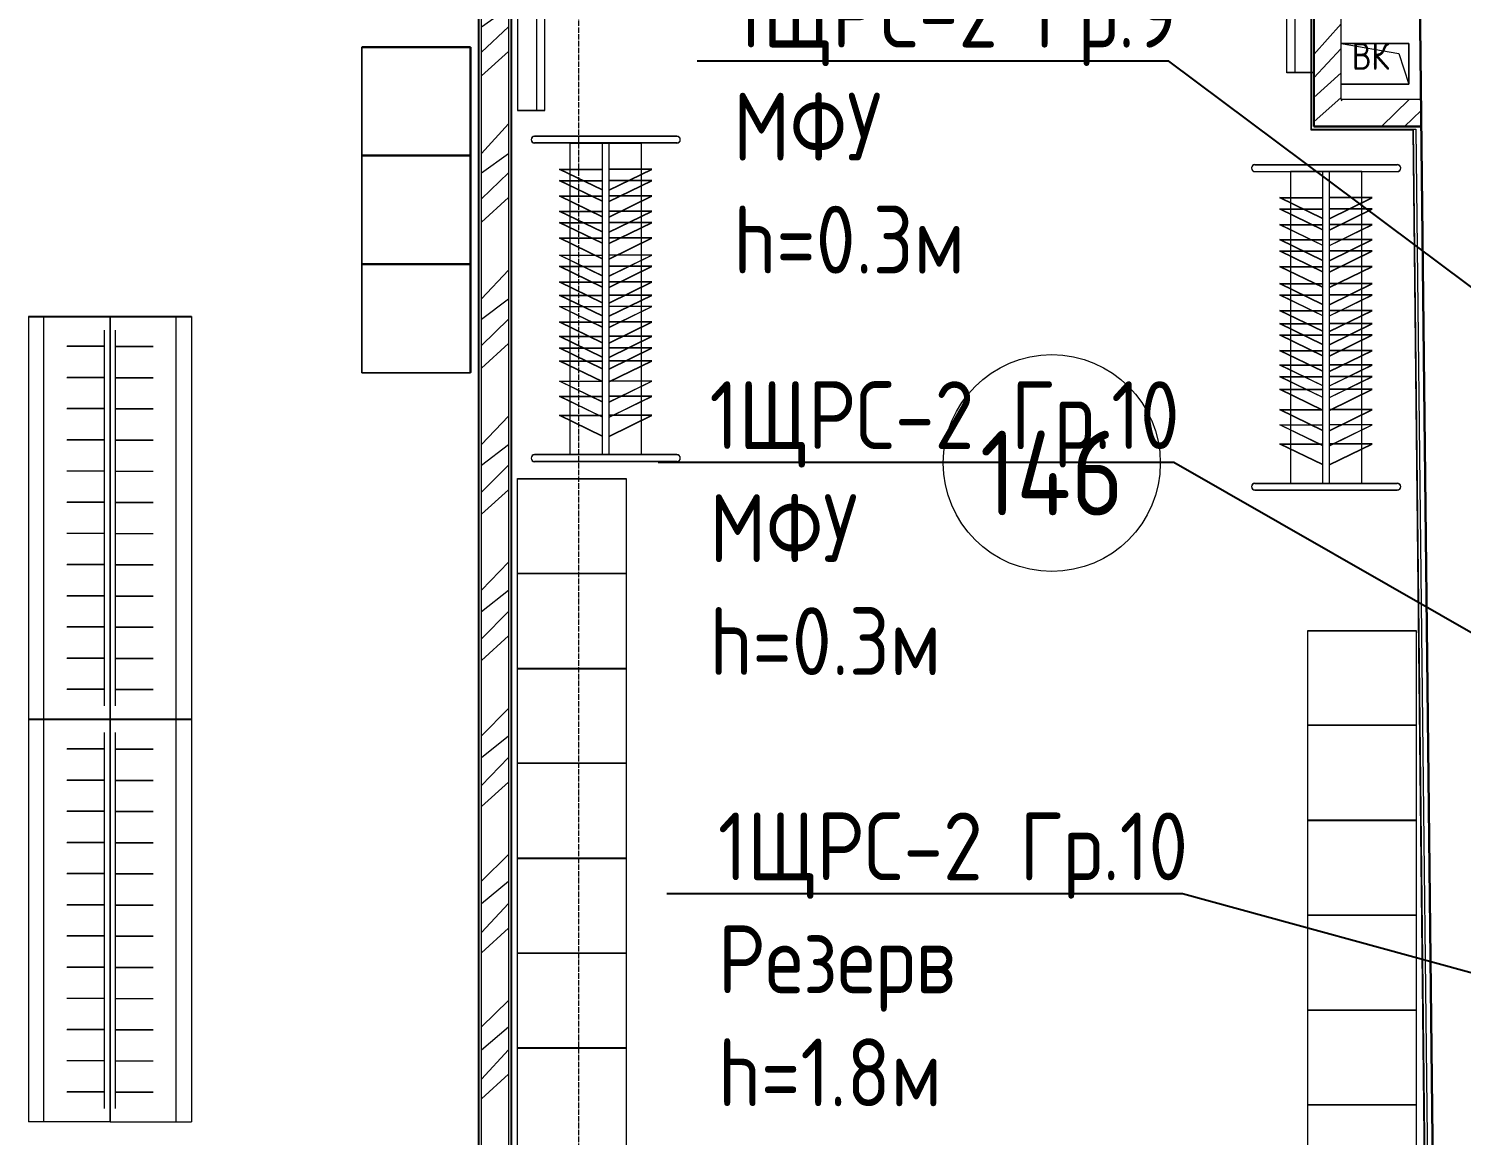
# Model space of a CAD drawing. Header units: millimetres. Extents: x -32 to 417638015, y -35 to 175284279.
# Drawn here: x 416301176 to 416306458, y 175235286 to 175239368 of the extents above; entities that cross this region are included whole.
import ezdxf
from ezdxf import colors
from ezdxf.entities.mleader import LeaderData, LeaderLine
from ezdxf.math import Vec2, Vec3

# ---------------------------------------------------------------- set-up
doc = ezdxf.new("R2010")
doc.units = ezdxf.units.MM
doc.linetypes.add('ADSK_Линия сетки', pattern=[25, 20, -2.5, 0, -2.5])
doc.layers.add('_ЭМ_Надписи', color=7, linetype='Continuous')
doc.layers.add('ЭОМ_Лотки рабочие', color=5, linetype='Continuous')
for name, color, linetype, lineweight in [('_ЭМ_ТХобщее_слой', 7, 'Continuous', 30), ('Аннотация', 7, 'Continuous', 18), ('Обобщенные модели', 7, 'Continuous', 18), ('Оси', 253, 'Continuous', 9), ('Стены внутренние', 7, 'Continuous', 18), ('Стены несущие', 7, 'Continuous', 30), ('Стены отделка', 7, 'Continuous', 30), ('Стены штриховка', 7, 'Continuous', 9), ('ТХ', 5, 'Continuous', 0), ('ШТРИХОВКА', 252, 'Continuous', 15)]:
    doc.layers.add(name, color=color, linetype=linetype, lineweight=lineweight)
doc.layers.add('Линии', color=7, linetype='Continuous', lineweight=9, true_color=0x00a600)
doc.styles.add('GOST Common', font='GOST_Common.ttf', dxfattribs={"width": 0.9, "height": 349.9999999999996})
doc.styles.add('GOST Common_5', font='GOST_Common.ttf', dxfattribs={"width": 0.9, "height": 200})
doc.styles.add('ЭОМ', font='isocpeur.ttf', dxfattribs={"width": 0.85, "height": 250})
pattern_1 = [(45, (-31496.66335460375, 188.9018102923583), (-269.4076836320746, 269.4076836320746), []), (45, (-31406.86075460375, 188.9018102923583), (-269.4076836320746, 269.4076836320746), []), (45, (-31317.05815460374, 188.9018102923583), (-269.4076836320746, 269.4076836320746), []), (45, (-31227.25535460375, 188.9018102923583), (-269.4076836320746, 269.4076836320746), [])]

# ---------------------------------------------------------------- blocks, each defined once
blk = doc.blocks.new('ТХ 1 этаж.')
at = {"color": 252, "lineweight": 0, "true_color": 0x939598}
for p, q in [((45062.94127001896, 5034.242801686283), (45062.94127001896, 6234.242801686283)), ((45062.94127001896, 6234.242801686283), (45062.94127001896, 5034.242801686283)), ((45462.94127001907, 5034.242801686283), (45462.94127001907, 6034.242801686283)), ((44134.31006990746, 5240.754045387555), (43834.31006990746, 5240.754045387555)), ((43834.31006990746, 5240.754045387555), (43834.31006990746, 3755.754045387788)), ((43834.31006990746, 5240.754045387555), (44134.31006990746, 5240.754045387555)), ((43890.31006990746, 3755.754045387788), (43890.31006990746, 5240.754045387555)), ((44134.31006990746, 5240.754045387555), (44134.31006990746, 3755.754045387788)), ((44134.31006990746, 5240.754045387555), (44134.31006990746, 3755.754045387788)), ((44134.31006990746, 3755.754045387788), (44134.31006990746, 5240.754045387555)), ((44134.31006990746, 3755.754045387788), (44134.31006990746, 5240.754045387555)), ((44134.31006990746, 5240.754045387555), (44434.31006990746, 5240.754045387555)), ((44434.31006990746, 5240.754045387555), (44134.31006990746, 5240.754045387555)), ((44378.31006990746, 3755.754045387788), (44378.31006990746, 5240.754045387555)), ((44434.31006990746, 5240.754045387555), (44434.31006990746, 3755.754045387788)), ((44114.31006990746, 3805.754045387846), (44114.31006990746, 5190.754045387788)), ((44154.31006990746, 3805.754045387846), (44154.31006990746, 5190.754045387788)), ((44114.31006990746, 5130.754045387788), (43975.68765527196, 5130.754045387788)), ((44154.31006990746, 5130.754045387788), (44292.93248454295, 5130.754045387788)), ((45062.94127001896, 5034.242801686283), (45462.94127001896, 5034.242801686283)), ((44114.31006990746, 5015.754045387788), (43975.68765527196, 5015.754045387788)), ((44154.31006990746, 5015.754045387788), (44292.93248454295, 5015.754045387788)), ((44114.31006990746, 4900.754045387846), (43975.68765527196, 4900.754045387846)), ((44154.31006990746, 4900.754045387846), (44292.93248454295, 4900.754045387846)), ((44114.31006990746, 4785.754045387788), (43975.68765527196, 4785.754045387788)), ((44154.31006990746, 4785.754045387788), (44292.93248454295, 4785.754045387788)), ((44114.31006990746, 4670.754045387788), (43975.68765527196, 4670.754045387788)), ((44154.31006990746, 4670.754045387788), (44292.93248454295, 4670.754045387788)), ((44114.31006990746, 4555.754045387846), (43975.68765527196, 4555.754045387846)), ((44154.31006990746, 4555.754045387846), (44292.93248454295, 4555.754045387846)), ((44114.31006990746, 4440.754045387788), (43975.68765527196, 4440.754045387788)), ((44154.31006990746, 4440.754045387788), (44292.93248454295, 4440.754045387788)), ((44114.31006990746, 4325.754045387846), (43975.68765527196, 4325.754045387846)), ((44154.31006990746, 4325.754045387846), (44292.93248454295, 4325.754045387846)), ((44114.31006990746, 4210.754045387846), (43975.68765527196, 4210.754045387846)), ((44154.31006990746, 4210.754045387846), (44292.93248454295, 4210.754045387846)), ((44114.31006990746, 4095.754045387788), (43975.68765527196, 4095.754045387788)), ((44154.31006990746, 4095.754045387788), (44292.93248454295, 4095.754045387788)), ((44114.31006990746, 3980.754045387788), (43975.68765527196, 3980.754045387788)), ((44154.31006990746, 3980.754045387788), (44292.93248454295, 3980.754045387788)), ((44114.31006990746, 3865.754045387846), (43975.68765527196, 3865.754045387846)), ((44154.31006990746, 3865.754045387846), (44292.93248454295, 3865.754045387846)), ((44134.31006990743, 3755.754045387788), (43834.31006990743, 3755.754045387788)), ((43834.31006990743, 3755.754045387788), (43834.31006990743, 2270.754045388021)), ((43834.31006990743, 3755.754045387788), (44134.31006990743, 3755.754045387788)), ((44134.31006990746, 3755.754045387788), (43834.31006990746, 3755.754045387788)), ((43890.31006990743, 2270.754045388021), (43890.31006990743, 3755.754045387788)), ((44134.31006990743, 3755.754045387788), (44134.31006990743, 2270.754045388021)), ((44134.31006990743, 3755.754045387788), (44134.31006990743, 2270.754045388021)), ((44134.31006990743, 2270.754045388021), (44134.31006990743, 3755.754045387788)), ((44134.31006990743, 2270.754045388021), (44134.31006990743, 3755.754045387788)), ((44134.31006990743, 3755.754045387788), (44434.31006990743, 3755.754045387788)), ((44434.31006990743, 3755.754045387788), (44134.31006990743, 3755.754045387788)), ((44134.31006990746, 3755.754045387788), (44434.31006990746, 3755.754045387788)), ((44378.31006990743, 2270.754045388021), (44378.31006990743, 3755.754045387788)), ((44434.31006990743, 3755.754045387788), (44434.31006990743, 2270.754045388021)), ((44114.31006990743, 2320.754045388079), (44114.31006990743, 3705.754045388021)), ((44154.31006990743, 2320.754045388079), (44154.31006990743, 3705.754045388021)), ((44114.31006990743, 3645.754045388021), (43975.68765527193, 3645.754045388021)), ((44154.31006990743, 3645.754045388021), (44292.93248454292, 3645.754045388021)), ((44114.31006990743, 3530.754045388021), (43975.68765527193, 3530.754045388021)), ((44154.31006990743, 3530.754045388021), (44292.93248454292, 3530.754045388021)), ((44114.31006990743, 3415.754045388079), (43975.68765527193, 3415.754045388079)), ((44154.31006990743, 3415.754045388079), (44292.93248454292, 3415.754045388079)), ((44114.31006990743, 3300.754045388021), (43975.68765527193, 3300.754045388021)), ((44154.31006990743, 3300.754045388021), (44292.93248454292, 3300.754045388021)), ((44114.31006990743, 3185.754045388021), (43975.68765527193, 3185.754045388021)), ((44154.31006990743, 3185.754045388021), (44292.93248454292, 3185.754045388021)), ((44114.31006990743, 3070.754045388079), (43975.68765527193, 3070.754045388079)), ((44154.31006990743, 3070.754045388079), (44292.93248454292, 3070.754045388079)), ((44114.31006990743, 2955.754045388021), (43975.68765527193, 2955.754045388021)), ((44154.31006990743, 2955.754045388021), (44292.93248454292, 2955.754045388021)), ((44114.31006990743, 2840.754045388079), (43975.68765527193, 2840.754045388079)), ((44154.31006990743, 2840.754045388079), (44292.93248454292, 2840.754045388079)), ((44114.31006990743, 2725.754045388079), (43975.68765527193, 2725.754045388079)), ((44154.31006990743, 2725.754045388079), (44292.93248454292, 2725.754045388079)), ((44114.31006990743, 2610.754045388021), (43975.68765527193, 2610.754045388021)), ((44154.31006990743, 2610.754045388021), (44292.93248454292, 2610.754045388021)), ((44114.31006990743, 2495.754045388021), (43975.68765527193, 2495.754045388021)), ((44154.31006990743, 2495.754045388021), (44292.93248454292, 2495.754045388021)), ((44114.31006990743, 2380.754045388079), (43975.68765527193, 2380.754045388079)), ((44154.31006990743, 2380.754045388079), (44292.93248454292, 2380.754045388079)), ((44134.31006990743, 2270.754045388021), (43834.31006990743, 2270.754045388021)), ((44134.31006990743, 2270.754045388021), (44434.31006990743, 2270.754045388021))]:
    blk.add_line(p, q, dxfattribs=at)
at = {"color": 252, "true_color": 0x939598}
for p, q in [((45462.94127001896, 6234.242801686283), (45062.94127001896, 6234.242801686283)), ((45462.94127001896, 5034.242801686283), (45462.94127001896, 6234.242801686283)), ((45462.94127001907, 5834.242801686283), (45062.94127001907, 5834.242801686283)), ((45462.94127001896, 5434.242801686283), (45062.94127001896, 5434.242801686283)), ((45462.94127001896, 5034.242801686283), (45462.94127001896, 5434.242801686283))]:
    blk.add_line(p, q, dxfattribs=at)
at = {"layer": 'ТХ', "color": 252, "true_color": 0x939598}
for p, q in [((46036.94127001896, 4292.754045388079), (45636.94127001896, 4292.754045388079)), ((48950.07799454729, 3732.754045388021), (48550.07799454729, 3732.754045388021)), ((46036.94127001896, 3592.754045388079), (45636.94127001896, 3592.754045388079)), ((48950.07799454732, 3032.754045388021), (48550.07799454732, 3032.754045388021)), ((46036.94127001896, 2892.754045388079), (45636.94127001896, 2892.754045388079)), ((48950.07799454735, 2332.754045388021), (48550.07799454735, 2332.754045388021))]:
    blk.add_line(p, q, dxfattribs=at)
for points in [[(48473.10931764724, 6640.732902678719), (48573.10931764724, 6640.732902678719), (48573.10931764724, 6140.732902678719), (48473.10931764724, 6140.732902678719)], [(45736.94127001902, 6501.242801686458), (45636.94127001902, 6501.242801686458), (45636.94127001902, 6001.242801686458), (45736.94127001902, 6001.242801686458)], [(45830.69127001875, 4731.142395355506), (45830.69127001875, 5881.142395355506), (46093.19127001875, 5881.142395355506), (46093.19127001875, 4731.142395355506)], [(48749.22968835075, 4625.928015133832), (48749.22968835075, 5775.928015133832), (48486.72968835075, 5775.928015133832), (48486.72968835075, 4625.928015133832)], [(46036.94127001896, 4642.754045388079), (46036.94127001896, 3942.754045388079), (45636.94127001896, 3942.754045388079), (45636.94127001896, 4642.754045388079)], [(48950.07799454729, 4082.754045388021), (48950.07799454729, 3382.754045388021), (48550.07799454729, 3382.754045388021), (48550.07799454729, 4082.754045388021)], [(46036.94127001896, 3942.754045388079), (46036.94127001896, 3242.754045388079), (45636.94127001896, 3242.754045388079), (45636.94127001896, 3942.754045388079)], [(48950.07799454732, 3382.754045388021), (48950.07799454732, 2682.754045388021), (48550.07799454732, 2682.754045388021), (48550.07799454732, 3382.754045388021)], [(46036.94127001896, 3242.754045388079), (46036.94127001896, 2542.754045388079), (45636.94127001896, 2542.754045388079), (45636.94127001896, 3242.754045388079)], [(48950.07799454735, 2682.754045388021), (48950.07799454735, 1982.754045388021), (48550.07799454735, 1982.754045388021), (48550.07799454735, 2682.754045388021)], [(46036.94127001896, 2542.754045388079), (46036.94127001896, 1842.754045388079), (45636.94127001896, 1842.754045388079), (45636.94127001896, 2542.754045388079)]]:
    blk.add_lwpolyline(points, close=True, dxfattribs=at)
for points in [[(48503.10931764724, 6640.732902678719), (48503.10931764724, 6140.732902678719)], [(45706.94127001902, 6501.242801686458), (45706.94127001902, 6001.242801686458)], [(45686.94127001875, 5893.642294444842), (45686.94127001875, 5893.642496266169)], [(46224.44133507722, 5906.142395355506), (45699.44127001875, 5906.142395355506)], [(46224.44127001875, 5881.142395355506), (45699.44127001875, 5881.142395355506)], [(45949.44127001875, 4731.142395355506), (45949.44127001875, 5881.142395355506)], [(45974.44127001875, 4731.142395355506), (45974.44127001875, 5881.142395355506)], [(45949.44127001875, 5707.296716191573), (45791.54903265351, 5784.199168004794), (45949.44127001875, 5784.199168004794)], [(45974.44127001875, 5707.296716191573), (46132.333507384, 5784.199168004794), (45974.44127001875, 5784.199168004794)], [(48355.47962329228, 5800.928015133832), (48880.47968835075, 5800.928015133832)], [(48355.47968835075, 5775.928015133832), (48880.47968835075, 5775.928015133832)], [(48605.47968835075, 4625.928015133832), (48605.47968835075, 5775.928015133832)], [(48630.47968835075, 4625.928015133832), (48630.47968835075, 5775.928015133832)], [(48892.97968835075, 5788.427914223168), (48892.97968835075, 5788.428116044495)], [(45949.44127001875, 5665.711377897067), (45791.54903265351, 5742.613829650683), (45949.44127001875, 5742.613829650683)], [(45974.44127001875, 5665.711377897067), (46132.333507384, 5742.613829650683), (45974.44127001875, 5742.613829650683)], [(45949.44127001875, 5608.352535345359), (45791.54903265351, 5685.25498715858), (45949.44127001875, 5685.25498715858)], [(45974.44127001875, 5608.352535345359), (46132.333507384, 5685.25498715858), (45974.44127001875, 5685.25498715858)], [(48605.47968835075, 5602.082335969899), (48447.58745098551, 5678.98478778312), (48605.47968835075, 5678.98478778312)], [(48630.47968835075, 5602.082335969899), (48788.371925716, 5678.98478778312), (48630.47968835075, 5678.98478778312)], [(45949.44127001875, 5552.428077974124), (45791.54903265351, 5629.330529787345), (45949.44127001875, 5629.330529787345)], [(45974.44127001875, 5552.428077974124), (46132.333507384, 5629.330529787345), (45974.44127001875, 5629.330529787345)], [(48605.47968835075, 5560.496997675393), (48447.58745098551, 5637.399449429009), (48605.47968835075, 5637.399449429009)], [(48630.47968835075, 5560.496997675393), (48788.371925716, 5637.399449429009), (48630.47968835075, 5637.399449429009)], [(45949.44127001875, 5510.842739679618), (45791.54903265351, 5587.745191433234), (45949.44127001875, 5587.745191433234)], [(45974.44127001875, 5510.842739679618), (46132.333507384, 5587.745191433234), (45974.44127001875, 5587.745191433234)], [(48605.47968835075, 5503.138155123685), (48447.58745098551, 5580.040606936906), (48605.47968835075, 5580.040606936906)], [(48630.47968835075, 5503.138155123685), (48788.371925716, 5580.040606936906), (48630.47968835075, 5580.040606936906)], [(45949.44127001875, 5453.48389712791), (45791.54903265351, 5530.386348941131), (45949.44127001875, 5530.386348941131)], [(45974.44127001875, 5453.48389712791), (46132.333507384, 5530.386348941131), (45974.44127001875, 5530.386348941131)], [(48605.47968835075, 5447.21369775245), (48447.58745098551, 5524.116149565671), (48605.47968835075, 5524.116149565671)], [(48630.47968835075, 5447.21369775245), (48788.371925716, 5524.116149565671), (48630.47968835075, 5524.116149565671)], [(45949.44127001875, 5390.389288642211), (45791.54903265351, 5467.291740455432), (45949.44127001875, 5467.291740455432)], [(45974.44127001875, 5390.389288642211), (46132.333507384, 5467.291740455432), (45974.44127001875, 5467.291740455432)], [(48605.47968835075, 5405.628359457944), (48447.58745098551, 5482.53081121156), (48605.47968835075, 5482.53081121156)], [(48630.47968835075, 5405.628359457944), (48788.371925716, 5482.53081121156), (48630.47968835075, 5482.53081121156)], [(45949.44127001875, 5348.8039502881), (45791.54903265351, 5425.706402101321), (45949.44127001875, 5425.706402101321)], [(45974.44127001875, 5348.8039502881), (46132.333507384, 5425.706402101321), (45974.44127001875, 5425.706402101321)], [(48605.47968835075, 5348.269516906235), (48447.58745098551, 5425.171968719456), (48605.47968835075, 5425.171968719456)], [(48630.47968835075, 5348.269516906235), (48788.371925716, 5425.171968719456), (48630.47968835075, 5425.171968719456)], [(45949.44127001875, 5291.445107795997), (45791.54903265351, 5368.347559549613), (45949.44127001875, 5368.347559549613)], [(45974.44127001875, 5291.445107795997), (46132.333507384, 5368.347559549613), (45974.44127001875, 5368.347559549613)], [(48605.47968835075, 5285.174908420537), (48447.58745098551, 5362.077360233758), (48605.47968835075, 5362.077360233758)], [(48630.47968835075, 5285.174908420537), (48788.371925716, 5362.077360233758), (48630.47968835075, 5362.077360233758)], [(45949.44127001875, 5242.690505721373), (45791.54903265351, 5319.592957534594), (45949.44127001875, 5319.592957534594)], [(45974.44127001875, 5242.690505721373), (46132.333507384, 5319.592957534594), (45974.44127001875, 5319.592957534594)], [(48605.47968835075, 5243.589570066426), (48447.58745098551, 5320.492021879647), (48605.47968835075, 5320.492021879647)], [(48630.47968835075, 5243.589570066426), (48788.371925716, 5320.492021879647), (48630.47968835075, 5320.492021879647)], [(45949.44127001875, 5201.105167426867), (45791.54903265351, 5278.007619180484), (45949.44127001875, 5278.007619180484)], [(45974.44127001875, 5201.105167426867), (46132.333507384, 5278.007619180484), (45974.44127001875, 5278.007619180484)], [(48605.47968835075, 5186.230727574322), (48447.58745098551, 5263.133179327939), (48605.47968835075, 5263.133179327939)], [(48630.47968835075, 5186.230727574322), (48788.371925716, 5263.133179327939), (48630.47968835075, 5263.133179327939)], [(45949.44127001875, 5143.746324875159), (45791.54903265351, 5220.64877668838), (45949.44127001875, 5220.64877668838)], [(45974.44127001875, 5143.746324875159), (46132.333507384, 5220.64877668838), (45974.44127001875, 5220.64877668838)], [(48605.47968835075, 5137.476125499699), (48447.58745098551, 5214.37857731292), (48605.47968835075, 5214.37857731292)], [(48630.47968835075, 5137.476125499699), (48788.371925716, 5214.37857731292), (48630.47968835075, 5214.37857731292)], [(45949.44127001875, 5090.689454653068), (45791.54903265351, 5167.591906466288), (45949.44127001875, 5167.591906466288)], [(45949.44127001875, 5047.670322754188), (45791.54903265351, 5124.572774567408), (45949.44127001875, 5124.572774567408)], [(45974.44127001875, 5090.689454653068), (46132.333507384, 5167.591906466288), (45974.44127001875, 5167.591906466288)], [(45974.44127001875, 5047.670322754188), (46132.333507384, 5124.572774567408), (45974.44127001875, 5124.572774567408)], [(48605.47968835075, 5095.890787205193), (48447.58745098551, 5172.79323895881), (48605.47968835075, 5172.79323895881)], [(48630.47968835075, 5095.890787205193), (48788.371925716, 5172.79323895881), (48630.47968835075, 5172.79323895881)], [(45949.44127001875, 5000.349514343543), (45791.54903265351, 5077.251966097159), (45949.44127001875, 5077.251966097159)], [(45974.44127001875, 5000.349514343543), (46132.333507384, 5077.251966097159), (45974.44127001875, 5077.251966097159)], [(48605.47968835075, 5038.531944653485), (48447.58745098551, 5115.434396466706), (48605.47968835075, 5115.434396466706)], [(48630.47968835075, 5038.531944653485), (48788.371925716, 5115.434396466706), (48630.47968835075, 5115.434396466706)], [(48605.47968835075, 4985.475074431393), (48447.58745098551, 5062.377526244614), (48605.47968835075, 5062.377526244614)], [(48605.47968835075, 4942.455942532513), (48447.58745098551, 5019.358394345734), (48605.47968835075, 5019.358394345734)], [(48630.47968835075, 4985.475074431393), (48788.371925716, 5062.377526244614), (48630.47968835075, 5062.377526244614)], [(48630.47968835075, 4942.455942532513), (48788.371925716, 5019.358394345734), (48630.47968835075, 5019.358394345734)], [(45949.44127001875, 4925.783078172011), (45791.54903265351, 5002.685529985232), (45949.44127001875, 5002.685529985232)], [(45974.44127001875, 4925.783078172011), (46132.333507384, 5002.685529985232), (45974.44127001875, 5002.685529985232)], [(48605.47968835075, 4895.135134121869), (48447.58745098551, 4972.037585875485), (48605.47968835075, 4972.037585875485)], [(48630.47968835075, 4895.135134121869), (48788.371925716, 4972.037585875485), (48630.47968835075, 4972.037585875485)], [(45949.44127001875, 4869.858029224677), (45791.54903265351, 4946.760480978293), (45949.44127001875, 4946.760480978293)], [(45974.44127001875, 4869.858029224677), (46132.333507384, 4946.760480978293), (45974.44127001875, 4946.760480978293)], [(45949.44127001875, 4799.593565442367), (45791.54903265351, 4876.496017195983), (45949.44127001875, 4876.496017195983)], [(45974.44127001875, 4799.593565442367), (46132.333507384, 4876.496017195983), (45974.44127001875, 4876.496017195983)], [(48605.47968835075, 4820.568697950337), (48447.58745098551, 4897.471149763558), (48605.47968835075, 4897.471149763558)], [(48630.47968835075, 4820.568697950337), (48788.371925716, 4897.471149763558), (48630.47968835075, 4897.471149763558)], [(48605.47968835075, 4764.643649003003), (48447.58745098551, 4841.546100756619), (48605.47968835075, 4841.546100756619)], [(48630.47968835075, 4764.643649003003), (48788.371925716, 4841.546100756619), (48630.47968835075, 4841.546100756619)], [(48605.47968835075, 4694.379185220692), (48447.58745098551, 4771.281636974309), (48605.47968835075, 4771.281636974309)], [(48630.47968835075, 4694.379185220692), (48788.371925716, 4771.281636974309), (48630.47968835075, 4771.281636974309)], [(46224.44134565705, 4731.142395355506), (45699.4412154507, 4731.142395355506)], [(46224.44127001875, 4706.142395355506), (45699.44127001875, 4706.142395355506)], [(46224.44127001875, 4706.142395355506), (46224.44127001875, 4706.142395355506)], [(48355.47961271246, 4625.928015133832), (48880.4797429188, 4625.928015133832)], [(48355.47968835075, 4600.928015133832), (48880.47968835075, 4600.928015133832)], [(48355.47968835075, 4600.928015133832), (48355.47968835075, 4600.928015133832)]]:
    blk.add_lwpolyline(points, dxfattribs=at)
for centre, radius, start, end in [((45699.44127001875, 5893.642395355506), 12.50000000000001, 90, 270), ((46224.44127001875, 5893.642395355506), 12.50000000000001, 270, 90), ((48355.47968835075, 5788.428015133832), 12.5, 90, 270), ((48880.47968835075, 5788.428015133832), 12.5, 270, 90), ((45699.44127001875, 4718.642395355506), 12.50000000000001, 90, 270), ((46224.44127001875, 4718.642395355506), 12.50000000000001, 270, 90), ((48355.47968835075, 4613.428015133832), 12.5, 90, 270), ((48880.47968835075, 4613.428015133832), 12.5, 270, 90)]:
    blk.add_arc(centre, radius, start, end, dxfattribs=at)
blk = doc.blocks.new('1 этаж')
at = {"layer": 'Стены внутренние', "lineweight": 9}
h = blk.add_hatch(dxfattribs=at)
h.set_pattern_fill('ANSI34', color=8, scale=20, style=0)
h.set_pattern_definition(pattern_1)
h.paths.add_polyline_path([(41716.63102128977, 8514.11091868969), (41816.63102128974, 8514.110918689687), (41816.63102128974, 7496.544138378002), (41716.63102128974, 7496.544138378002)])
h = blk.add_hatch(dxfattribs=at)
h.set_pattern_fill('ANSI34', color=8, scale=20, style=0)
h.set_pattern_definition(pattern_1)
h.paths.add_polyline_path([(42112.63341975096, 7496.544138377991), (42111.52487192722, 7596.544138378031), (41816.63102128974, 7596.544138378031), (41816.63102128974, 7496.544138378002)])
at = {"layer": 'Стены штриховка'}
h = blk.add_hatch(dxfattribs=at)
h.set_pattern_fill('ANSI34', color=8, scale=20)
h.set_pattern_definition(pattern_1)
h.paths.add_polyline_path([(38747.32864730264, 8483.901810291809), (38647.32864730264, 8483.901810291809), (38647.32864730267, 2667.133406092822), (38747.32864730267, 2667.133406092823)])
at = {"layer": 'Линии', "color": 8}
blk.add_circle((40749.98414179264, 6255.426186434808), 400, dxfattribs=at)
at = {"layer": 'Обобщенные модели', "color": 8}
for p, q in [((41816.63102128971, 7803.544138378061), (42066.63102128971, 7803.544138378058)), ((41816.63102128971, 7803.544138378061), (42029.13102128971, 7766.044138378065)), ((42066.63102128971, 7803.544138378058), (41816.63102128971, 7803.544138378061)), ((42029.13102128971, 7766.044138378065), (42066.63102128971, 7653.544138378058)), ((42066.63102128971, 7803.544138378058), (42066.63102128971, 7653.544138378058)), ((42066.63102128971, 7653.544138378058), (42066.63102128971, 7803.544138378058)), ((42066.63102128971, 7653.544138378058), (41816.63102128971, 7653.544138378061)), ((41816.63102128971, 7653.544138378061), (42066.63102128971, 7653.544138378058))]:
    blk.add_line(p, q, dxfattribs=at)
for radius, start, end in [(2.500000000000002, 90, 270), (2.500000000000002, 105.0000000001958, 180), (2.499999999999998, 210.0000000000624, 270), (2.500000000000002, 270, 90), (2.499999999999999, 329.9999999999376, 74.9999999998042)]:
    blk.add_arc((41941.63102128971, 7728.54413837806), radius, start, end, dxfattribs=at)
at = {"layer": 'Оси', "color": 8, "linetype": 'ADSK_Линия сетки'}
blk.add_line((39006.76592647669, -4506.780935967637), (39006.76592647674, 22614.06892725811), dxfattribs=at)
at = {"layer": 'Стены несущие', "color": 8}
for p, q in [((41716.63102128977, 8514.11091868969), (41716.63102128974, 7496.544138377987)), ((42101.35320535273, 8514.110918689687), (42166.16974732306, 2667.133406092822)), ((41716.63102128974, 7496.544138377987), (42112.63341975096, 7496.544138377987))]:
    blk.add_line(p, q, dxfattribs=at)
at = {"layer": 'Стены отделка', "color": 8, "lineweight": 9}
for p, q in [((41816.63102128974, 7596.544138378031), (41816.63102128968, 8514.11091868969)), ((38635.32864730264, 8470.110918689625), (38635.32864730264, 2747.133406092804)), ((38647.32864730267, 2667.133406092822), (38647.32864730264, 8494.11091868969)), ((38747.32864730264, 8494.11091868969), (38747.32864730267, 2667.133406092822)), ((38759.32864730264, 2699.133406092815), (38759.32864730264, 8482.110918689694)), ((41704.63102128974, 8482.11091868969), (41704.63102128974, 7486.544138378023)), ((42111.52487192722, 7596.544138378031), (41816.63102128974, 7596.544138378031)), ((41706.63102128971, 7484.544138377987), (42080.76241396327, 7484.730452551768)), ((42080.76241396327, 7484.730452551765), (42132.26107892138, 2839.133406092782)), ((42092.74304569283, 7486.544138378023), (42145.94680891777, 2687.133406092817))]:
    blk.add_line(p, q, dxfattribs=at)
at = {"layer": 'Стены штриховка', "color": 8}
for p, q in [((38637.32864730264, 8479.110918689712), (38637.32864730261, 2687.133406092817)), ((38757.32864730264, 2697.133406092849), (38757.32864730261, 8484.110918689661)), ((41706.6310212898, 8484.110918689661), (41706.63102128968, 7484.544138377987)), ((41704.63102128974, 7486.544138378023), (41704.63102128974, 7484.544138377987)), ((41704.63102128974, 7484.544138377987), (41706.63102128971, 7484.544138377987)), ((41706.63102128971, 7486.544138378023), (42092.74304569283, 7486.544138378023)), ((41716.63102129189, 7496.544138378056), (41716.63102129189, 7498.54413837802)), ((41718.63102129186, 7496.544138378056), (41716.63102129189, 7496.544138378056)), ((42082.74243127255, 7486.544138378023), (42134.28337276191, 2837.133406092817))]:
    blk.add_line(p, q, dxfattribs=at)
at = {"layer": 'ЭОМ_Лотки рабочие'}
blk.add_blockref('ТХ 1 этаж.', (-6856.491728035588, 1554.379405807718), dxfattribs=at)
at = {"layer": 'Аннотация', "color": 8, "style": 'GOST Common_5', "width": 0.9}
blk.add_text('ВК', height=100, dxfattribs=at).set_placement((41856.5485044613, 7706.107293032612))
at = {"layer": 'Аннотация', "color": 8, "lineweight": 9, "insert": (40749.98414179264, 6218.478066176176), "char_height": 312.5000000000001, "width": 520.2111192702771, "attachment_point": 5, "line_spacing_factor": 1.022765581104984, "style": 'GOST Common'}
blk.add_mtext('146', dxfattribs=at)
blk = doc.blocks.new('_ЭМ_ТХ2_1этаж')
at = {"color": 252, "lineweight": 0, "true_color": 0x939598}
for p, q in [((156210.8321495422, -64159.26846727489), (156210.8321495422, -62959.26846727489)), ((156210.8321495422, -62959.26846727489), (156210.8321495422, -64159.26846727489)), ((156610.8321495423, -64159.26846727489), (156610.8321495423, -63159.26846727489)), ((155282.2009494307, -63952.75722357362), (154982.2009494307, -63952.75722357362)), ((154982.2009494307, -63952.75722357362), (154982.2009494307, -65437.75722357338)), ((154982.2009494307, -63952.75722357362), (155282.2009494307, -63952.75722357362)), ((155038.2009494307, -65437.75722357338), (155038.2009494307, -63952.75722357362)), ((155282.2009494307, -63952.75722357362), (155282.2009494307, -65437.75722357338)), ((155282.2009494307, -63952.75722357362), (155282.2009494307, -65437.75722357338)), ((155282.2009494307, -65437.75722357338), (155282.2009494307, -63952.75722357362)), ((155282.2009494307, -65437.75722357338), (155282.2009494307, -63952.75722357362)), ((155282.2009494307, -63952.75722357362), (155582.2009494307, -63952.75722357362)), ((155582.2009494307, -63952.75722357362), (155282.2009494307, -63952.75722357362)), ((155526.2009494307, -65437.75722357338), (155526.2009494307, -63952.75722357362)), ((155582.2009494307, -63952.75722357362), (155582.2009494307, -65437.75722357338)), ((155262.2009494307, -65387.75722357337), (155262.2009494307, -64002.75722357338)), ((155302.2009494307, -65387.75722357337), (155302.2009494307, -64002.75722357338)), ((155262.2009494307, -64062.75722357338), (155123.5785347952, -64062.75722357338)), ((155302.2009494307, -64062.75722357338), (155440.8233640662, -64062.75722357338)), ((155262.2009494307, -64177.75722357338), (155123.5785347952, -64177.75722357338)), ((155302.2009494307, -64177.75722357338), (155440.8233640662, -64177.75722357338)), ((156210.8321495422, -64159.26846727489), (156610.8321495422, -64159.26846727489)), ((155262.2009494307, -64292.75722357337), (155123.5785347952, -64292.75722357337)), ((155302.2009494307, -64292.75722357337), (155440.8233640662, -64292.75722357337)), ((155262.2009494307, -64407.75722357338), (155123.5785347952, -64407.75722357338)), ((155302.2009494307, -64407.75722357338), (155440.8233640662, -64407.75722357338)), ((155262.2009494307, -64522.75722357338), (155123.5785347952, -64522.75722357338)), ((155302.2009494307, -64522.75722357338), (155440.8233640662, -64522.75722357338)), ((155262.2009494307, -64637.75722357337), (155123.5785347952, -64637.75722357337)), ((155302.2009494307, -64637.75722357337), (155440.8233640662, -64637.75722357337)), ((155262.2009494307, -64752.75722357338), (155123.5785347952, -64752.75722357338)), ((155302.2009494307, -64752.75722357338), (155440.8233640662, -64752.75722357338)), ((155262.2009494307, -64867.75722357337), (155123.5785347952, -64867.75722357337)), ((155302.2009494307, -64867.75722357337), (155440.8233640662, -64867.75722357337)), ((155262.2009494307, -64982.75722357337), (155123.5785347952, -64982.75722357337)), ((155302.2009494307, -64982.75722357337), (155440.8233640662, -64982.75722357337)), ((155262.2009494307, -65097.75722357338), (155123.5785347952, -65097.75722357338)), ((155302.2009494307, -65097.75722357338), (155440.8233640662, -65097.75722357338)), ((155262.2009494307, -65212.75722357338), (155123.5785347952, -65212.75722357338)), ((155302.2009494307, -65212.75722357338), (155440.8233640662, -65212.75722357338)), ((155262.2009494307, -65327.75722357337), (155123.5785347952, -65327.75722357337)), ((155302.2009494307, -65327.75722357337), (155440.8233640662, -65327.75722357337)), ((155282.2009494307, -65437.75722357338), (154982.2009494307, -65437.75722357338)), ((154982.2009494307, -65437.75722357338), (154982.2009494307, -66922.75722357315)), ((154982.2009494307, -65437.75722357338), (155282.2009494307, -65437.75722357338)), ((155282.2009494307, -65437.75722357338), (154982.2009494307, -65437.75722357338)), ((155038.2009494307, -66922.75722357315), (155038.2009494307, -65437.75722357338)), ((155282.2009494307, -65437.75722357338), (155282.2009494307, -66922.75722357315)), ((155282.2009494307, -65437.75722357338), (155282.2009494307, -66922.75722357315)), ((155282.2009494307, -66922.75722357315), (155282.2009494307, -65437.75722357338)), ((155282.2009494307, -66922.75722357315), (155282.2009494307, -65437.75722357338)), ((155282.2009494307, -65437.75722357338), (155582.2009494307, -65437.75722357338)), ((155582.2009494307, -65437.75722357338), (155282.2009494307, -65437.75722357338)), ((155282.2009494307, -65437.75722357338), (155582.2009494307, -65437.75722357338)), ((155526.2009494307, -66922.75722357315), (155526.2009494307, -65437.75722357338)), ((155582.2009494307, -65437.75722357338), (155582.2009494307, -66922.75722357315)), ((155262.2009494307, -66872.75722357313), (155262.2009494307, -65487.75722357315)), ((155302.2009494307, -66872.75722357313), (155302.2009494307, -65487.75722357315)), ((155262.2009494307, -65547.75722357315), (155123.5785347952, -65547.75722357315)), ((155302.2009494307, -65547.75722357315), (155440.8233640662, -65547.75722357315)), ((155262.2009494307, -65662.75722357315), (155123.5785347952, -65662.75722357315)), ((155302.2009494307, -65662.75722357315), (155440.8233640662, -65662.75722357315)), ((155262.2009494307, -65777.75722357313), (155123.5785347952, -65777.75722357313)), ((155302.2009494307, -65777.75722357313), (155440.8233640662, -65777.75722357313)), ((155262.2009494307, -65892.75722357315), (155123.5785347952, -65892.75722357315)), ((155302.2009494307, -65892.75722357315), (155440.8233640662, -65892.75722357315)), ((155262.2009494307, -66007.75722357315), (155123.5785347952, -66007.75722357315)), ((155302.2009494307, -66007.75722357315), (155440.8233640662, -66007.75722357315)), ((155262.2009494307, -66122.75722357313), (155123.5785347952, -66122.75722357313)), ((155302.2009494307, -66122.75722357313), (155440.8233640662, -66122.75722357313)), ((155262.2009494307, -66237.75722357315), (155123.5785347952, -66237.75722357315)), ((155302.2009494307, -66237.75722357315), (155440.8233640662, -66237.75722357315)), ((155262.2009494307, -66352.75722357313), (155123.5785347952, -66352.75722357313)), ((155302.2009494307, -66352.75722357313), (155440.8233640662, -66352.75722357313)), ((155262.2009494307, -66467.75722357313), (155123.5785347952, -66467.75722357313)), ((155302.2009494307, -66467.75722357313), (155440.8233640662, -66467.75722357313)), ((155262.2009494307, -66582.75722357315), (155123.5785347952, -66582.75722357315)), ((155302.2009494307, -66582.75722357315), (155440.8233640662, -66582.75722357315)), ((155262.2009494307, -66697.75722357315), (155123.5785347952, -66697.75722357315)), ((155302.2009494307, -66697.75722357315), (155440.8233640662, -66697.75722357315)), ((155262.2009494307, -66812.75722357313), (155123.5785347952, -66812.75722357313)), ((155302.2009494307, -66812.75722357313), (155440.8233640662, -66812.75722357313)), ((155282.2009494307, -66922.75722357315), (154982.2009494307, -66922.75722357315)), ((155282.2009494307, -66922.75722357315), (155582.2009494307, -66922.75722357315))]:
    blk.add_line(p, q, dxfattribs=at)
at = {"color": 252, "true_color": 0x939598}
for p, q in [((156610.8321495422, -62959.26846727489), (156210.8321495422, -62959.26846727489)), ((156610.8321495422, -64159.26846727489), (156610.8321495422, -62959.26846727489)), ((156610.8321495423, -63359.26846727489), (156210.8321495423, -63359.26846727489)), ((156610.8321495422, -63759.26846727489), (156210.8321495422, -63759.26846727489)), ((156610.8321495422, -64159.26846727489), (156610.8321495422, -63759.26846727489))]:
    blk.add_line(p, q, dxfattribs=at)
at = {"layer": 'ТХ', "color": 252, "true_color": 0x939598}
for p, q in [((157184.8321495422, -64900.75722357312), (156784.8321495422, -64900.75722357312)), ((160097.9688740705, -65460.75722357316), (159697.9688740705, -65460.75722357316)), ((157184.8321495422, -65600.75722357313), (156784.8321495422, -65600.75722357313)), ((160097.9688740706, -66160.75722357316), (159697.9688740706, -66160.75722357316)), ((157184.8321495422, -66300.75722357313), (156784.8321495422, -66300.75722357313)), ((160097.9688740706, -66860.75722357316), (159697.9688740706, -66860.75722357316))]:
    blk.add_line(p, q, dxfattribs=at)
for points in [[(159621.0001971705, -62552.77836628247), (159721.0001971705, -62552.77836628247), (159721.0001971705, -63052.77836628247), (159621.0001971705, -63052.77836628247)], [(156884.8321495423, -62692.26846727471), (156784.8321495423, -62692.26846727471), (156784.8321495423, -63192.26846727471), (156884.8321495423, -63192.26846727471)], [(156978.582149542, -64462.36887360565), (156978.582149542, -63312.36887360565), (157241.082149542, -63312.36887360565), (157241.082149542, -64462.36887360565)], [(159897.120567874, -64567.58325382732), (159897.120567874, -63417.58325382732), (159634.620567874, -63417.58325382732), (159634.620567874, -64567.58325382732)], [(157184.8321495422, -64550.75722357312), (157184.8321495422, -65250.75722357312), (156784.8321495422, -65250.75722357312), (156784.8321495422, -64550.75722357312)], [(160097.9688740705, -65110.75722357316), (160097.9688740705, -65810.75722357316), (159697.9688740705, -65810.75722357316), (159697.9688740705, -65110.75722357316)], [(157184.8321495422, -65250.75722357313), (157184.8321495422, -65950.75722357313), (156784.8321495422, -65950.75722357313), (156784.8321495422, -65250.75722357313)], [(160097.9688740706, -65810.75722357316), (160097.9688740706, -66510.75722357316), (159697.9688740706, -66510.75722357316), (159697.9688740706, -65810.75722357316)], [(157184.8321495422, -65950.75722357313), (157184.8321495422, -66650.75722357313), (156784.8321495422, -66650.75722357313), (156784.8321495422, -65950.75722357313)], [(160097.9688740706, -66510.75722357316), (160097.9688740706, -67210.75722357316), (159697.9688740706, -67210.75722357316), (159697.9688740706, -66510.75722357316)], [(157184.8321495422, -66650.75722357313), (157184.8321495422, -67350.75722357313), (156784.8321495422, -67350.75722357313), (156784.8321495422, -66650.75722357313)]]:
    blk.add_lwpolyline(points, close=True, dxfattribs=at)
for points in [[(159651.0001971705, -62552.77836628247), (159651.0001971705, -63052.77836628247)], [(156854.8321495423, -62692.26846727471), (156854.8321495423, -63192.26846727471)], [(156834.832149542, -63299.86897451631), (156834.832149542, -63299.86877269499)], [(157372.3322146005, -63287.36887360565), (156847.332149542, -63287.36887360565)], [(157372.332149542, -63312.36887360565), (156847.332149542, -63312.36887360565)], [(157097.332149542, -64462.36887360565), (157097.332149542, -63312.36887360565)], [(157122.332149542, -64462.36887360565), (157122.332149542, -63312.36887360565)], [(157097.332149542, -63486.21455276958), (156939.4399121767, -63409.31210095636), (157097.332149542, -63409.31210095636)], [(157122.332149542, -63486.21455276958), (157280.2243869072, -63409.31210095636), (157122.332149542, -63409.31210095636)], [(159503.3705028155, -63392.58325382732), (160028.370567874, -63392.58325382732)], [(159503.370567874, -63417.58325382732), (160028.370567874, -63417.58325382732)], [(159753.370567874, -64567.58325382732), (159753.370567874, -63417.58325382732)], [(159778.370567874, -64567.58325382732), (159778.370567874, -63417.58325382732)], [(160040.870567874, -63405.08335473799), (160040.870567874, -63405.08315291666)], [(157097.332149542, -63527.79989106409), (156939.4399121767, -63450.89743931047), (157097.332149542, -63450.89743931047)], [(157122.332149542, -63527.79989106409), (157280.2243869072, -63450.89743931047), (157122.332149542, -63450.89743931047)], [(157097.332149542, -63585.1587336158), (156939.4399121767, -63508.25628180258), (157097.332149542, -63508.25628180258)], [(157122.332149542, -63585.1587336158), (157280.2243869072, -63508.25628180258), (157122.332149542, -63508.25628180258)], [(159753.370567874, -63591.42893299126), (159595.4783305087, -63514.52648117804), (159753.370567874, -63514.52648117804)], [(159778.370567874, -63591.42893299126), (159936.2628052392, -63514.52648117804), (159778.370567874, -63514.52648117804)], [(157097.332149542, -63641.08319098703), (156939.4399121767, -63564.18073917381), (157097.332149542, -63564.18073917381)], [(157122.332149542, -63641.08319098703), (157280.2243869072, -63564.18073917381), (157122.332149542, -63564.18073917381)], [(159753.370567874, -63633.01427128576), (159595.4783305087, -63556.11181953215), (159753.370567874, -63556.11181953215)], [(159778.370567874, -63633.01427128576), (159936.2628052392, -63556.11181953215), (159778.370567874, -63556.11181953215)], [(157097.332149542, -63682.66852928154), (156939.4399121767, -63605.76607752792), (157097.332149542, -63605.76607752792)], [(157122.332149542, -63682.66852928154), (157280.2243869072, -63605.76607752792), (157122.332149542, -63605.76607752792)], [(159753.370567874, -63690.37311383747), (159595.4783305087, -63613.47066202425), (159753.370567874, -63613.47066202425)], [(159778.370567874, -63690.37311383747), (159936.2628052392, -63613.47066202425), (159778.370567874, -63613.47066202425)], [(157097.332149542, -63740.02737183325), (156939.4399121767, -63663.12492002003), (157097.332149542, -63663.12492002003)], [(157122.332149542, -63740.02737183325), (157280.2243869072, -63663.12492002003), (157122.332149542, -63663.12492002003)], [(159753.370567874, -63746.29757120871), (159595.4783305087, -63669.39511939549), (159753.370567874, -63669.39511939549)], [(159778.370567874, -63746.29757120871), (159936.2628052392, -63669.39511939549), (159778.370567874, -63669.39511939549)], [(157097.332149542, -63803.12198031895), (156939.4399121767, -63726.21952850572), (157097.332149542, -63726.21952850572)], [(157122.332149542, -63803.12198031895), (157280.2243869072, -63726.21952850572), (157122.332149542, -63726.21952850572)], [(159753.370567874, -63787.88290950321), (159595.4783305087, -63710.9804577496), (159753.370567874, -63710.9804577496)], [(159778.370567874, -63787.88290950321), (159936.2628052392, -63710.9804577496), (159778.370567874, -63710.9804577496)], [(157097.332149542, -63844.70731867306), (156939.4399121767, -63767.80486685983), (157097.332149542, -63767.80486685983)], [(157122.332149542, -63844.70731867306), (157280.2243869072, -63767.80486685983), (157122.332149542, -63767.80486685983)], [(159753.370567874, -63845.24175205492), (159595.4783305087, -63768.3393002417), (159753.370567874, -63768.3393002417)], [(159778.370567874, -63845.24175205492), (159936.2628052392, -63768.3393002417), (159778.370567874, -63768.3393002417)], [(157097.332149542, -63902.06616116516), (156939.4399121767, -63825.16370941154), (157097.332149542, -63825.16370941154)], [(157122.332149542, -63902.06616116516), (157280.2243869072, -63825.16370941154), (157122.332149542, -63825.16370941154)], [(159753.370567874, -63908.33636054062), (159595.4783305087, -63831.4339087274), (159753.370567874, -63831.4339087274)], [(159778.370567874, -63908.33636054062), (159936.2628052392, -63831.4339087274), (159778.370567874, -63831.4339087274)], [(157097.332149542, -63950.82076323978), (156939.4399121767, -63873.91831142656), (157097.332149542, -63873.91831142656)], [(157122.332149542, -63950.82076323978), (157280.2243869072, -63873.91831142656), (157122.332149542, -63873.91831142656)], [(159753.370567874, -63949.92169889473), (159595.4783305087, -63873.01924708151), (159753.370567874, -63873.01924708151)], [(159778.370567874, -63949.92169889473), (159936.2628052392, -63873.01924708151), (159778.370567874, -63873.01924708151)], [(157097.332149542, -63992.40610153429), (156939.4399121767, -63915.50364978067), (157097.332149542, -63915.50364978067)], [(157122.332149542, -63992.40610153429), (157280.2243869072, -63915.50364978067), (157122.332149542, -63915.50364978067)], [(159753.370567874, -64007.28054138683), (159595.4783305087, -63930.37808963322), (159753.370567874, -63930.37808963322)], [(159778.370567874, -64007.28054138683), (159936.2628052392, -63930.37808963322), (159778.370567874, -63930.37808963322)], [(157097.332149542, -64049.764944086), (156939.4399121767, -63972.86249227278), (157097.332149542, -63972.86249227278)], [(157122.332149542, -64049.764944086), (157280.2243869072, -63972.86249227278), (157122.332149542, -63972.86249227278)], [(159753.370567874, -64056.03514346146), (159595.4783305087, -63979.13269164824), (159753.370567874, -63979.13269164824)], [(159753.370567874, -64097.62048175596), (159595.4783305087, -64020.71803000235), (159753.370567874, -64020.71803000235)], [(159778.370567874, -64056.03514346146), (159936.2628052392, -63979.13269164824), (159778.370567874, -63979.13269164824)], [(159778.370567874, -64097.62048175596), (159936.2628052392, -64020.71803000235), (159778.370567874, -64020.71803000235)], [(157097.332149542, -64102.82181430809), (156939.4399121767, -64025.91936249487), (157097.332149542, -64025.91936249487)], [(157097.332149542, -64145.84094620697), (156939.4399121767, -64068.93849439375), (157097.332149542, -64068.93849439375)], [(157122.332149542, -64102.82181430809), (157280.2243869072, -64025.91936249487), (157122.332149542, -64025.91936249487)], [(157122.332149542, -64145.84094620697), (157280.2243869072, -64068.93849439375), (157122.332149542, -64068.93849439375)], [(157097.332149542, -64193.16175461761), (156939.4399121767, -64116.259302864), (157097.332149542, -64116.259302864)], [(157122.332149542, -64193.16175461761), (157280.2243869072, -64116.259302864), (157122.332149542, -64116.259302864)], [(159753.370567874, -64154.97932430767), (159595.4783305087, -64078.07687249445), (159753.370567874, -64078.07687249445)], [(159778.370567874, -64154.97932430767), (159936.2628052392, -64078.07687249445), (159778.370567874, -64078.07687249445)], [(159753.370567874, -64208.03619452976), (159595.4783305087, -64131.13374271654), (159753.370567874, -64131.13374271654)], [(159753.370567874, -64251.05532642864), (159595.4783305087, -64174.15287461542), (159753.370567874, -64174.15287461542)], [(159778.370567874, -64208.03619452976), (159936.2628052392, -64131.13374271654), (159778.370567874, -64131.13374271654)], [(159778.370567874, -64251.05532642864), (159936.2628052392, -64174.15287461542), (159778.370567874, -64174.15287461542)], [(157097.332149542, -64267.72819078914), (156939.4399121767, -64190.82573897592), (157097.332149542, -64190.82573897592)], [(157122.332149542, -64267.72819078914), (157280.2243869072, -64190.82573897592), (157122.332149542, -64190.82573897592)], [(159753.370567874, -64298.37613483929), (159595.4783305087, -64221.47368308567), (159753.370567874, -64221.47368308567)], [(159778.370567874, -64298.37613483929), (159936.2628052392, -64221.47368308567), (159778.370567874, -64221.47368308567)], [(157097.332149542, -64323.65323973648), (156939.4399121767, -64246.75078798286), (157097.332149542, -64246.75078798286)], [(157122.332149542, -64323.65323973648), (157280.2243869072, -64246.75078798286), (157122.332149542, -64246.75078798286)], [(157097.332149542, -64393.91770351879), (156939.4399121767, -64317.01525176517), (157097.332149542, -64317.01525176517)], [(157122.332149542, -64393.91770351879), (157280.2243869072, -64317.01525176517), (157122.332149542, -64317.01525176517)], [(159753.370567874, -64372.94257101082), (159595.4783305087, -64296.0401191976), (159753.370567874, -64296.0401191976)], [(159778.370567874, -64372.94257101082), (159936.2628052392, -64296.0401191976), (159778.370567874, -64296.0401191976)], [(159753.370567874, -64428.86761995815), (159595.4783305087, -64351.96516820454), (159753.370567874, -64351.96516820454)], [(159778.370567874, -64428.86761995815), (159936.2628052392, -64351.96516820454), (159778.370567874, -64351.96516820454)], [(159753.370567874, -64499.13208374046), (159595.4783305087, -64422.22963198685), (159753.370567874, -64422.22963198685)], [(159778.370567874, -64499.13208374046), (159936.2628052392, -64422.22963198685), (159778.370567874, -64422.22963198685)], [(157372.3322251803, -64462.36887360565), (156847.3320949739, -64462.36887360565)], [(157372.332149542, -64487.36887360565), (156847.332149542, -64487.36887360565)], [(157372.332149542, -64487.36887360565), (157372.332149542, -64487.36887360565)], [(159503.3704922357, -64567.58325382732), (160028.370622442, -64567.58325382732)], [(159503.370567874, -64592.58325382732), (160028.370567874, -64592.58325382732)], [(159503.370567874, -64592.58325382732), (159503.370567874, -64592.58325382732)]]:
    blk.add_lwpolyline(points, dxfattribs=at)
for centre, radius, start, end in [((156847.332149542, -63299.86887360565), 12.50000000000001, 90, 270), ((157372.332149542, -63299.86887360565), 12.50000000000001, 270, 90), ((159503.370567874, -63405.08325382732), 12.5, 90, 270), ((160028.370567874, -63405.08325382732), 12.5, 270, 90), ((156847.332149542, -64474.86887360565), 12.50000000000001, 90, 270), ((157372.332149542, -64474.86887360565), 12.50000000000001, 270, 90), ((159503.370567874, -64580.08325382732), 12.5, 90, 270), ((160028.370567874, -64580.08325382732), 12.5, 270, 90)]:
    blk.add_arc(centre, radius, start, end, dxfattribs=at)

msp = doc.modelspace()

# ---------------------------------------------------------------- block references
at = {"layer": '_ЭМ_ТХобщее_слой', "lineweight": 50}
msp.add_blockref('_ЭМ_ТХ2_1этаж', (416146193.7251987, 175302259.5538031), dxfattribs=at)
at = {"layer": 'ШТРИХОВКА'}
msp.add_blockref('1 этаж', (416264198.1010904, 175231510.6631508), dxfattribs=at)

# ---------------------------------------------------------------- leaders
at = {"layer": '_ЭМ_Надписи', "color": 7, "ltscale": 5}
ml = msp.add_multileader_mtext('Standard', dxfattribs=at)
ml.set_content('{\\fGOST Common|b0|i0|c204|p34;\\W0.9;\\C256;1ЩРС-2\\fISOCPEUR|b0|i0|c204|p34;\\W0.85; Гр.9\\P\\pxql;МФУ\\P\\fGOST Common|b0|i0|c0|p34;\\W0.9;h=\\fGOST Common|b0|i0|c204|p34;0\\fGOST Common|b0|i0|c0|p34;.\\fGOST Common|b0|i0|c204|p34;3м}', color=1, style='ЭОМ')
ml.set_leader_properties()
ml.build(insert=Vec2(0, 0))
ml.multileader.update_dxf_attribs({"text_left_attachment_type": 6, "text_right_attachment_type": 6, "dogleg_length": 0, "arrow_head_size": 200})
ctx = ml.context
ctx.base_point, ctx.char_height, ctx.arrow_head_size, ctx.landing_gap_size, ctx.plane_origin = Vec3(416303773.6823702, 175239248.5804083), 250, 200, 0, Vec3(416284720.8825488, 175250354.403154)
ctx.left_attachment, ctx.right_attachment = 6, 6
notes = []
notes.append((ctx, [(1, (1, 1, 0), (416305379.9323702, 175239248.5804083), (-1, 0), 0, [(0, [(416308946.8206804, 175236582.9490151)], 0, [])])]))
ctx.mtext.insert, ctx.mtext.width, ctx.mtext.defined_height, ctx.mtext.flow_direction = Vec3(416303773.6823702, 175239548.5804083), 2073.809115969734, 3332.490083824349, 5
ml = msp.add_multileader_mtext('Standard', dxfattribs=at)
ml.set_content('{\\fGOST Common|b0|i0|c204|p34;\\W0.9;\\C256;1ЩРС-2\\fISOCPEUR|b0|i0|c204|p34;\\W0.85; Гр.10\\P\\pxql;МФУ\\P\\fGOST Common|b0|i0|c0|p34;\\W0.9;h=\\fGOST Common|b0|i0|c204|p34;0\\fGOST Common|b0|i0|c0|p34;.\\fGOST Common|b0|i0|c204|p34;3м}', color=1, style='ЭОМ')
ml.set_leader_properties()
ml.build(insert=Vec2(0, 0))
ml.multileader.update_dxf_attribs({"text_left_attachment_type": 6, "text_right_attachment_type": 6, "dogleg_length": 0, "arrow_head_size": 200})
ctx = ml.context
ctx.base_point, ctx.char_height, ctx.arrow_head_size, ctx.landing_gap_size, ctx.plane_origin = Vec3(416303685.8187052, 175237767.75397), 250, 200, 0, Vec3(416284706.3568164, 175249515.0760781)
ctx.left_attachment, ctx.right_attachment = 6, 6
notes.append((ctx, [(1, (1, 1, 0), (416305398.3187052, 175237767.75397), (-1, 0), 0, [(0, [(416308932.294948, 175235743.6219392)], 0, [])])]))
ctx.mtext.insert, ctx.mtext.width, ctx.mtext.defined_height, ctx.mtext.flow_direction = Vec3(416303685.8187052, 175238067.75397), 2073.809115969734, 545.6159617257083, 5
ml = msp.add_multileader_mtext('Standard', dxfattribs=at)
ml.set_content('{\\fGOST Common|b0|i0|c204|p34;\\W0.9;\\C256;1ЩРС-2\\fISOCPEUR|b0|i0|c204|p34;\\W0.85; Гр.10\\PРезерв\\P\\pxql;\\fGOST Common|b0|i0|c0|p34;\\W0.9;h=\\fGOST Common|b0|i0|c204|p34;1\\fGOST Common|b0|i0|c0|p34;.\\fGOST Common|b0|i0|c204|p34;8м}', color=1, style='ЭОМ')
ml.set_leader_properties()
ml.build(insert=Vec2(0, 0))
ml.multileader.update_dxf_attribs({"text_left_attachment_type": 6, "text_right_attachment_type": 6, "dogleg_length": 0, "arrow_head_size": 200})
ctx = ml.context
ctx.base_point, ctx.char_height, ctx.arrow_head_size, ctx.landing_gap_size, ctx.plane_origin = Vec3(416303717.1853015, 175236177.2707138, -64.26463315267222), 250, 200, 0, Vec3(416284070.098751, 175249165.056281, -64.26463315267222)
ctx.left_attachment, ctx.right_attachment = 6, 6
notes.append((ctx, [(1, (1, 1, 0), (416305429.6853015, 175236177.2707138, -64.26463315267222), (-1, 0), 0, [(0, [(416308296.0368826, 175235393.6021421, -64.26463315267222)], 0, [])])]))
ctx.mtext.insert, ctx.mtext.width, ctx.mtext.defined_height, ctx.mtext.flow_direction = Vec3(416303717.1853015, 175236477.2707138, -64.26463315267222), 3034.142162800924, 545.6159617257083, 5
for ctx, leaders in notes:
    for number, flags, end, landing, length, lines in leaders:
        leader = LeaderData()
        leader.index, (leader.has_last_leader_line, leader.has_dogleg_vector, leader.attachment_direction) = number, flags
        leader.last_leader_point, leader.dogleg_vector, leader.dogleg_length = Vec3(end), Vec3(landing), length
        for number, points, colour, breaks in lines:
            line = LeaderLine()
            line.index, line.vertices, line.color, line.breaks = number, Vec3.list(points), colors.encode_raw_color(colour), breaks
            leader.lines.append(line)
        ctx.leaders.append(leader)

doc.saveas('drawing.dxf')
